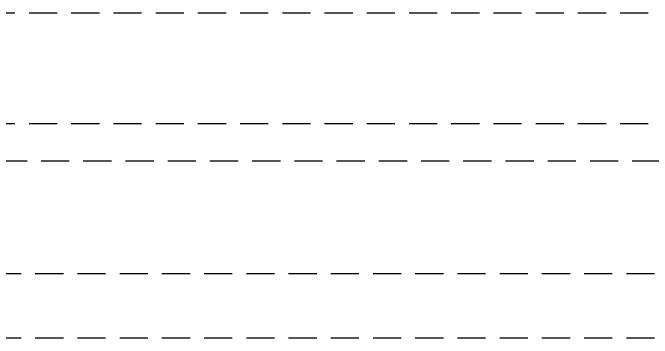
# Model space of a CAD drawing. Header units: millimetres. Extents: x -92220 to 11040, y -5929 to 27498.
# Drawn here: x 1070 to 3955, y 181 to 1650 of the extents above; entities that cross this region are included whole.
import ezdxf

# ---------------------------------------------------------------- set-up
doc = ezdxf.new("R2010")
doc.units = ezdxf.units.MM
doc.linetypes.add('DASHED', pattern=[19.05, 12.7, -6.35])
doc.layers.add('100 noprint', color=1, linetype='Continuous', plot=False)

msp = doc.modelspace()

# ---------------------------------------------------------------- linework, layer by layer
at = {"layer": '100 noprint', "color": 2, "linetype": 'DASHED', "ltscale": 10}
for p, q in [((0, 1650), (8888.8, 1650)), ((0, 1150), (8888.8, 1150)), ((11039.9, 980), (0, 980)), ((11013.5, 471.5), (-12184.1, 471.5)), ((11013.5, 181.3), (-12184.1, 181.3))]:
    msp.add_line(p, q, dxfattribs=at)

doc.saveas('drawing.dxf')
